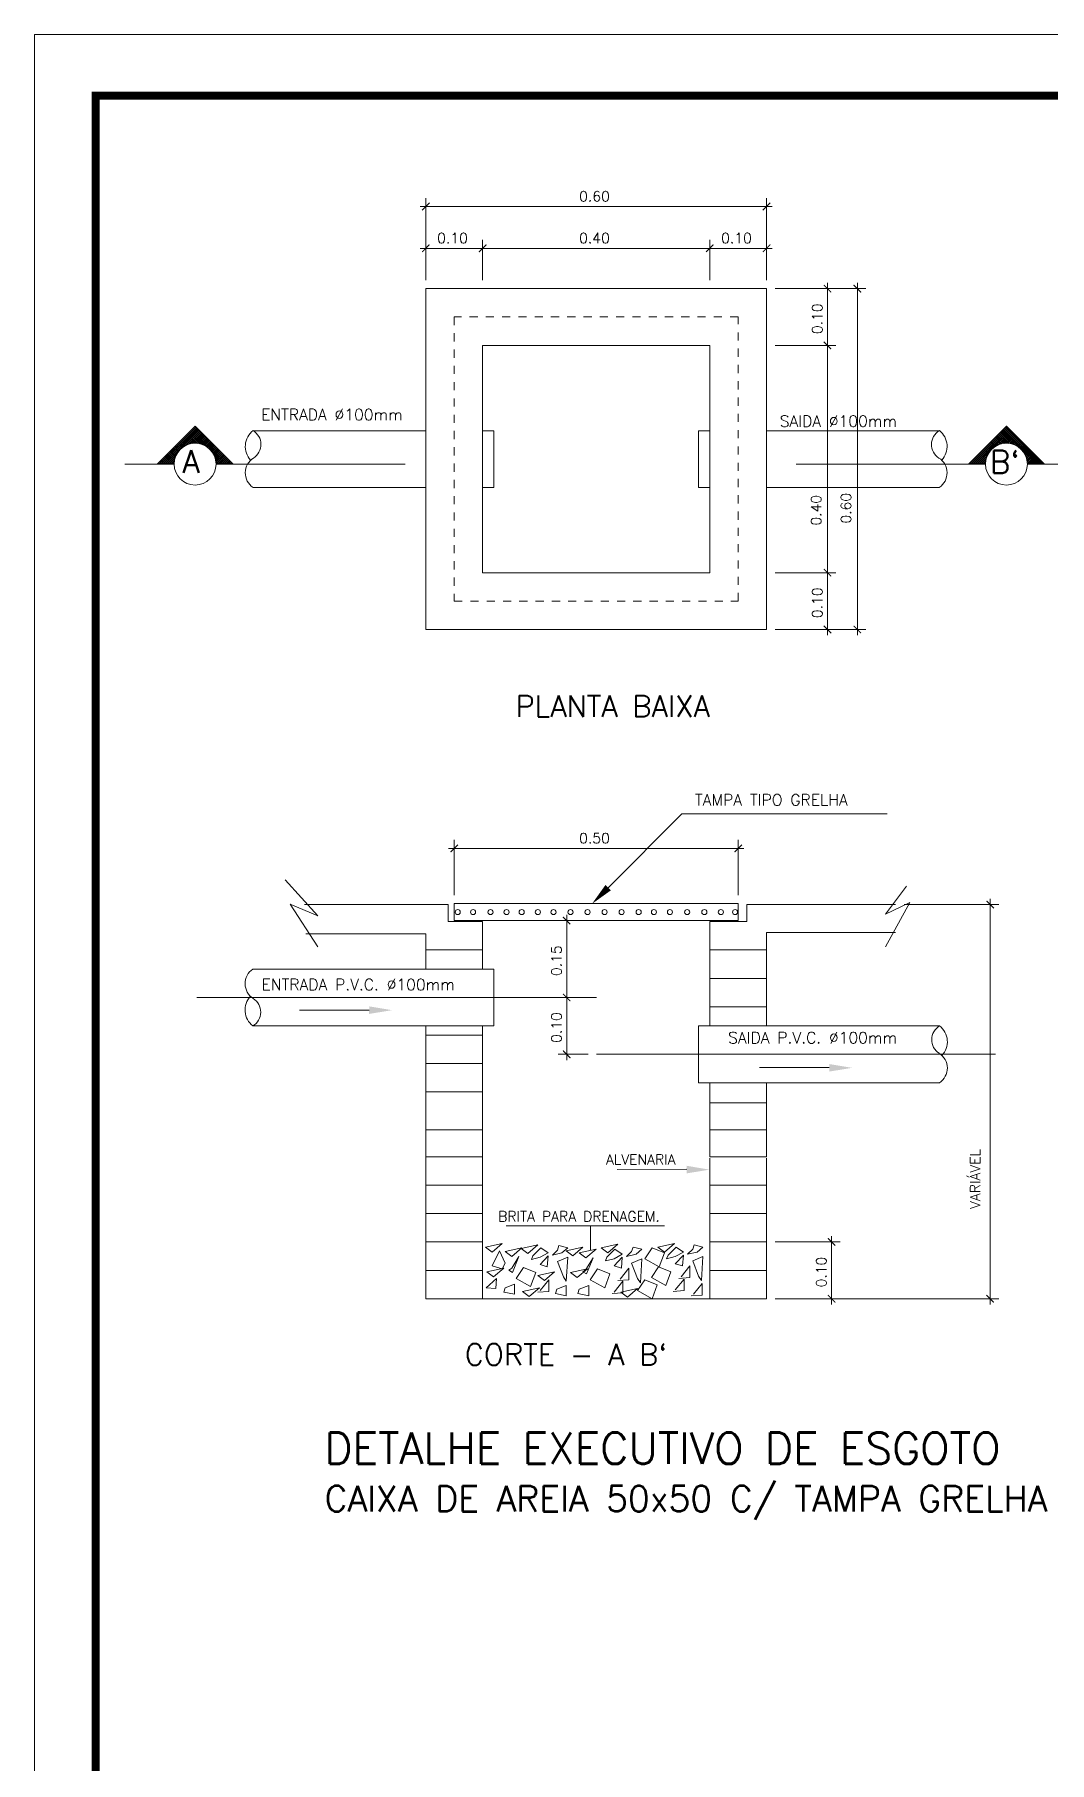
# Model space of a CAD drawing. Header units: millimetres. Extents: x 1345 to 2117, y 1214 to 1365.
# Drawn here: x 1698.3 to 1710.77, y 1275.12 to 1296.34 of the extents above; entities that cross this region are included whole.
import ezdxf
from ezdxf.enums import TextEntityAlignment as Align

# ---------------------------------------------------------------- set-up
doc = ezdxf.new("R2010")
doc.units = ezdxf.units.MM
doc.header["$LTSCALE"] = 0.5
doc.linetypes.add('CENTER2', pattern=[28.575, 19.05, -3.175, 3.175, -3.175])
doc.linetypes.add('HIDDEN', pattern=[0.375, 0.25, -0.125])
for name, color, linetype in [('02', 2, 'Continuous'), ('DETALLHES_CAIXAS', 6, 'Continuous'), ('TXT_0', 7, 'Continuous'), ('TXT_1', 3, 'Continuous'), ('TXT_2', 6, 'Continuous')]:
    doc.layers.add(name, color=color, linetype=linetype)
doc.styles.add('ADITIVOCAD', font='ROMANS.shx')
doc.styles.add('ROMANS', font='romans', dxfattribs={"height": 0.1})

# ---------------------------------------------------------------- blocks, each defined once
blk = doc.blocks.new('*X64')
at = {"color": 0}
for p, q in [((101.59, 65.457), (101.923, 65.79)), ((101.608, 65.457), (101.932, 65.781)), ((101.626, 65.457), (101.941, 65.772)), ((101.643, 65.457), (101.95, 65.763)), ((101.661, 65.457), (101.958, 65.755)), ((101.892, 65.639), (101.831, 65.701)), ((101.908, 65.641), (101.84, 65.709)), ((101.847, 65.626), (101.967, 65.746)), ((101.925, 65.641), (101.848, 65.718)), ((101.944, 65.64), (101.857, 65.727)), ((101.966, 65.636), (101.866, 65.736)), ((101.874, 65.635), (101.976, 65.737)), ((101.993, 65.627), (101.875, 65.745)), ((102.035, 65.602), (101.884, 65.754)), ((102.198, 65.457), (101.893, 65.762)), ((101.897, 65.64), (101.985, 65.728)), ((102.216, 65.457), (101.901, 65.771)), ((102.233, 65.457), (101.91, 65.78)), ((101.916, 65.641), (101.994, 65.719)), ((102.251, 65.457), (101.919, 65.789)), ((101.933, 65.641), (102.003, 65.71)), ((101.949, 65.639), (102.011, 65.702)), ((101.964, 65.636), (102.02, 65.693)), ((101.738, 65.475), (101.672, 65.541)), ((101.74, 65.49), (101.68, 65.55)), ((101.744, 65.505), (101.689, 65.559)), ((101.748, 65.518), (101.698, 65.568)), ((101.753, 65.531), (101.707, 65.577)), ((101.759, 65.543), (101.716, 65.586)), ((101.765, 65.554), (101.725, 65.594)), ((101.772, 65.565), (101.733, 65.603)), ((101.78, 65.575), (101.742, 65.612)), ((101.788, 65.584), (101.751, 65.621)), ((101.797, 65.593), (101.76, 65.63)), ((101.807, 65.601), (101.769, 65.639)), ((101.817, 65.609), (101.778, 65.648)), ((101.827, 65.615), (101.787, 65.656)), ((101.839, 65.622), (101.795, 65.665)), ((101.851, 65.627), (101.804, 65.674)), ((101.864, 65.632), (101.813, 65.683)), ((101.878, 65.636), (101.822, 65.692)), ((101.978, 65.633), (102.029, 65.684)), ((101.991, 65.628), (102.038, 65.675)), ((102.003, 65.622), (102.047, 65.666)), ((102.015, 65.616), (102.056, 65.657)), ((102.025, 65.609), (102.065, 65.649)), ((102.036, 65.602), (102.073, 65.64)), ((102.045, 65.594), (102.082, 65.631)), ((102.054, 65.585), (102.091, 65.622)), ((102.062, 65.576), (102.1, 65.613)), ((102.18, 65.457), (102.067, 65.571)), ((102.07, 65.566), (102.109, 65.604)), ((102.077, 65.555), (102.118, 65.595)), ((102.084, 65.544), (102.126, 65.587)), ((102.09, 65.532), (102.135, 65.578)), ((102.095, 65.52), (102.144, 65.569)), ((102.099, 65.506), (102.153, 65.56)), ((102.102, 65.492), (102.162, 65.551)), ((102.105, 65.477), (102.171, 65.542)), ((101.597, 65.457), (101.592, 65.462)), ((101.615, 65.457), (101.601, 65.471)), ((101.632, 65.457), (101.61, 65.48)), ((101.65, 65.457), (101.619, 65.488)), ((101.668, 65.457), (101.627, 65.497)), ((101.685, 65.457), (101.636, 65.506)), ((101.703, 65.457), (101.645, 65.515)), ((101.721, 65.457), (101.654, 65.524)), ((101.737, 65.458), (101.663, 65.533)), ((101.679, 65.457), (101.753, 65.531)), ((101.696, 65.457), (101.744, 65.504)), ((101.714, 65.457), (101.739, 65.482)), ((101.732, 65.457), (101.737, 65.463)), ((102.163, 65.457), (102.092, 65.528)), ((102.145, 65.457), (102.1, 65.502)), ((102.127, 65.457), (102.104, 65.48)), ((102.106, 65.46), (102.179, 65.534)), ((102.109, 65.457), (102.106, 65.461)), ((102.121, 65.457), (102.188, 65.525)), ((102.138, 65.457), (102.197, 65.516)), ((102.156, 65.457), (102.206, 65.507)), ((102.174, 65.457), (102.215, 65.498)), ((102.191, 65.457), (102.224, 65.489)), ((102.209, 65.457), (102.232, 65.481)), ((102.227, 65.457), (102.241, 65.472)), ((102.244, 65.457), (102.25, 65.463))]:
    blk.add_line(p, q, dxfattribs=at)

msp = doc.modelspace()

# ---------------------------------------------------------------- linework, layer by layer
at = {"layer": '02', "lineweight": 18}
msp.add_lwpolyline([(1698.302, 1251.788), (1759.502, 1251.788), (1759.502, 1296.338), (1698.302, 1296.338)], close=True, dxfattribs=at)
at = {"layer": '02', "lineweight": 18, "const_width": 0.1}
msp.add_lwpolyline([(1699.052, 1252.538), (1758.752, 1252.538), (1758.752, 1295.588), (1699.052, 1295.588)], close=True, dxfattribs=at)
at = {"layer": 'DETALLHES_CAIXAS', "lineweight": 18}
for p, q in [((1703.109, 1293.218), (1703.109, 1289.033)), ((1707.294, 1293.218), (1703.109, 1293.218)), ((1707.294, 1289.033), (1707.294, 1293.218)), ((1706.597, 1292.521), (1703.806, 1292.521)), ((1703.806, 1292.521), (1703.806, 1289.73)), ((1706.597, 1289.73), (1706.597, 1292.521)), ((1703.806, 1289.73), (1706.597, 1289.73)), ((1703.109, 1289.033), (1707.294, 1289.033)), ((1703.382, 1285.655), (1701.619, 1285.655)), ((1703.382, 1285.655), (1703.382, 1285.447)), ((1707.05, 1285.655), (1708.88, 1285.655)), ((1707.05, 1285.655), (1707.05, 1285.447)), ((1703.806, 1285.447), (1703.382, 1285.447)), ((1703.806, 1285.447), (1703.806, 1284.863)), ((1706.597, 1285.447), (1706.597, 1284.165)), ((1706.597, 1285.447), (1707.05, 1285.447)), ((1703.109, 1285.295), (1701.634, 1285.295)), ((1703.109, 1285.295), (1703.109, 1284.863)), ((1707.294, 1285.312), (1707.294, 1284.165)), ((1707.294, 1285.312), (1708.88, 1285.312)), ((1703.109, 1285.098), (1703.806, 1285.098)), ((1706.597, 1285.098), (1707.294, 1285.098)), ((1706.597, 1284.749), (1707.294, 1284.749)), ((1706.597, 1284.4), (1707.294, 1284.4)), ((1703.109, 1284.165), (1703.109, 1282.558)), ((1703.806, 1284.165), (1703.806, 1282.558)), ((1703.109, 1284.051), (1703.806, 1284.051)), ((1703.109, 1283.703), (1703.806, 1283.703)), ((1706.597, 1283.467), (1706.597, 1282.558)), ((1707.294, 1283.467), (1707.294, 1282.558)), ((1703.109, 1283.354), (1703.806, 1283.354)), ((1706.597, 1283.22), (1707.294, 1283.22)), ((1703.109, 1282.889), (1703.806, 1282.889)), ((1706.597, 1282.889), (1707.294, 1282.889)), ((1703.109, 1282.558), (1703.109, 1280.814)), ((1703.109, 1282.558), (1703.806, 1282.558)), ((1703.806, 1282.558), (1703.806, 1280.814)), ((1706.597, 1282.558), (1707.294, 1282.558)), ((1706.597, 1282.54), (1706.597, 1280.814)), ((1707.294, 1282.54), (1707.294, 1280.814)), ((1703.109, 1282.21), (1703.806, 1282.21)), ((1706.597, 1282.21), (1707.294, 1282.21)), ((1703.109, 1281.861), (1703.806, 1281.861)), ((1706.597, 1281.861), (1707.294, 1281.861)), ((1703.109, 1281.512), (1703.806, 1281.512)), ((1706.597, 1281.512), (1707.294, 1281.512)), ((1703.109, 1281.163), (1703.806, 1281.163)), ((1706.597, 1281.163), (1707.294, 1281.163)), ((1703.109, 1280.814), (1703.806, 1280.814)), ((1706.597, 1280.814), (1707.294, 1280.814))]:
    msp.add_line(p, q, dxfattribs=at)
at = {"layer": 'TXT_0', "linetype": 'ByBlock', "lineweight": 18}
for p, q in [((1703.109, 1293.323), (1703.109, 1294.331)), ((1707.294, 1293.323), (1707.294, 1294.331)), ((1703.039, 1294.226), (1707.364, 1294.226)), ((1703.039, 1293.713), (1703.876, 1293.713)), ((1703.109, 1293.323), (1703.109, 1293.818)), ((1703.736, 1293.713), (1706.667, 1293.713)), ((1703.806, 1293.323), (1703.806, 1293.818)), ((1703.806, 1293.323), (1703.806, 1293.818)), ((1706.527, 1293.713), (1707.364, 1293.713)), ((1706.597, 1293.323), (1706.597, 1293.818)), ((1706.597, 1293.323), (1706.597, 1293.818)), ((1707.294, 1293.323), (1707.294, 1293.818)), ((1707.399, 1293.218), (1708.514, 1293.218)), ((1707.399, 1293.218), (1708.147, 1293.218)), ((1708.043, 1292.451), (1708.043, 1293.288)), ((1708.41, 1288.963), (1708.41, 1293.288)), ((1708.043, 1289.66), (1708.043, 1292.591)), ((1707.399, 1292.521), (1708.147, 1292.521)), ((1707.399, 1292.521), (1708.147, 1292.521)), ((1708.043, 1288.963), (1708.043, 1289.8)), ((1707.399, 1289.73), (1708.147, 1289.73)), ((1707.399, 1289.73), (1708.147, 1289.73)), ((1707.399, 1289.033), (1708.514, 1289.033)), ((1707.399, 1289.033), (1708.147, 1289.033)), ((1703.457, 1285.772), (1703.457, 1286.449)), ((1706.946, 1285.772), (1706.946, 1286.449)), ((1703.388, 1286.345), (1707.015, 1286.345)), ((1708.985, 1285.655), (1710.146, 1285.655)), ((1710.041, 1280.745), (1710.041, 1285.725)), ((1705.097, 1285.458), (1704.734, 1285.458)), ((1704.839, 1284.444), (1704.839, 1285.528)), ((1705.101, 1284.514), (1704.734, 1284.514)), ((1705.101, 1284.514), (1704.734, 1284.514)), ((1704.839, 1283.746), (1704.839, 1284.584)), ((1705.101, 1283.816), (1704.734, 1283.816)), ((1708.092, 1280.745), (1708.092, 1281.582)), ((1707.399, 1281.512), (1708.197, 1281.512)), ((1707.399, 1280.814), (1710.146, 1280.814)), ((1707.399, 1280.814), (1708.197, 1280.814))]:
    msp.add_line(p, q, dxfattribs=at)
at = {"layer": 'TXT_0', "linetype": 'HIDDEN', "lineweight": 18, "ltscale": 0.5}
for p, q in [((1706.946, 1292.87), (1703.457, 1292.87)), ((1703.457, 1292.87), (1703.457, 1289.381)), ((1706.946, 1289.381), (1706.946, 1292.87)), ((1703.457, 1289.381), (1706.946, 1289.381))]:
    msp.add_line(p, q, dxfattribs=at)
at = {"layer": 'TXT_0', "lineweight": 18}
for p, q in [((1703.109, 1291.474), (1700.986, 1291.474)), ((1703.946, 1291.474), (1703.806, 1291.474)), ((1703.946, 1291.474), (1703.946, 1290.777)), ((1706.457, 1291.474), (1706.457, 1290.777)), ((1706.457, 1291.474), (1706.597, 1291.474)), ((1707.294, 1291.474), (1709.417, 1291.474)), ((1703.109, 1290.777), (1700.986, 1290.777)), ((1703.946, 1290.777), (1703.806, 1290.777)), ((1706.457, 1290.777), (1706.597, 1290.777)), ((1707.294, 1290.777), (1709.417, 1290.777)), ((1705.348, 1285.862), (1706.255, 1286.768)), ((1706.255, 1286.768), (1708.774, 1286.768)), ((1701.38, 1285.96), (1701.783, 1285.518)), ((1709.015, 1285.88), (1708.754, 1285.538)), ((1701.441, 1285.659), (1701.783, 1285.136)), ((1701.783, 1285.518), (1701.441, 1285.659)), ((1703.457, 1285.667), (1706.946, 1285.667)), ((1703.457, 1285.667), (1703.457, 1285.458)), ((1706.946, 1285.667), (1706.946, 1285.458)), ((1709.056, 1285.679), (1708.754, 1285.136)), ((1708.754, 1285.538), (1709.056, 1285.679)), ((1703.457, 1285.458), (1706.946, 1285.458)), ((1703.946, 1284.863), (1700.983, 1284.863)), ((1703.946, 1284.863), (1703.946, 1284.165)), ((1702.412, 1284.358), (1701.558, 1284.359)), ((1703.946, 1284.165), (1700.983, 1284.165)), ((1706.457, 1284.165), (1709.42, 1284.165)), ((1706.457, 1283.467), (1706.457, 1284.165)), ((1708.064, 1283.655), (1707.209, 1283.653)), ((1706.457, 1283.467), (1709.42, 1283.467)), ((1706.314, 1282.405), (1705.46, 1282.403)), ((1704.097, 1281.71), (1706.042, 1281.71)), ((1705.132, 1281.71), (1705.132, 1281.416)), ((1703.842, 1281.449), (1704.048, 1281.494)), ((1703.922, 1281.387), (1703.842, 1281.449)), ((1704.048, 1281.494), (1703.922, 1281.387)), ((1703.922, 1281.217), (1704.012, 1281.405)), ((1704.012, 1281.405), (1704.083, 1281.253)), ((1704.083, 1281.396), (1704.289, 1281.44)), ((1704.164, 1281.333), (1704.083, 1281.396)), ((1704.289, 1281.44), (1704.164, 1281.333)), ((1704.164, 1281.19), (1704.253, 1281.333)), ((1704.253, 1281.333), (1704.173, 1281.137)), ((1704.28, 1281.431), (1704.485, 1281.476)), ((1704.36, 1281.369), (1704.28, 1281.431)), ((1704.485, 1281.476), (1704.36, 1281.369)), ((1704.405, 1281.297), (1704.423, 1281.342)), ((1704.512, 1281.324), (1704.405, 1281.297)), ((1704.423, 1281.342), (1704.521, 1281.44)), ((1704.61, 1281.378), (1704.512, 1281.324)), ((1704.512, 1281.235), (1704.61, 1281.342)), ((1704.521, 1281.44), (1704.61, 1281.378)), ((1704.61, 1281.342), (1704.601, 1281.208)), ((1704.664, 1281.351), (1704.726, 1281.413)), ((1704.78, 1281.378), (1704.664, 1281.351)), ((1704.726, 1281.413), (1704.744, 1281.467)), ((1704.851, 1281.324), (1704.726, 1281.271)), ((1704.744, 1281.467), (1704.851, 1281.44)), ((1704.851, 1281.44), (1704.78, 1281.378)), ((1704.834, 1281.405), (1705.039, 1281.449)), ((1704.914, 1281.342), (1704.834, 1281.405)), ((1704.834, 1281.03), (1704.851, 1281.324)), ((1705.039, 1281.449), (1704.914, 1281.342)), ((1704.994, 1281.378), (1705.2, 1281.422)), ((1705.075, 1281.315), (1704.994, 1281.378)), ((1705.2, 1281.422), (1705.075, 1281.315)), ((1705.075, 1281.172), (1705.164, 1281.315)), ((1705.164, 1281.315), (1705.084, 1281.119)), ((1705.262, 1281.44), (1705.468, 1281.485)), ((1705.343, 1281.378), (1705.262, 1281.44)), ((1705.316, 1281.28), (1705.334, 1281.324)), ((1705.334, 1281.324), (1705.432, 1281.422)), ((1705.468, 1281.485), (1705.343, 1281.378)), ((1705.521, 1281.36), (1705.423, 1281.306)), ((1705.423, 1281.217), (1705.521, 1281.324)), ((1705.432, 1281.422), (1705.521, 1281.36)), ((1705.521, 1281.324), (1705.512, 1281.19)), ((1705.575, 1281.333), (1705.637, 1281.396)), ((1705.691, 1281.36), (1705.575, 1281.333)), ((1705.637, 1281.396), (1705.655, 1281.449)), ((1705.655, 1281.449), (1705.763, 1281.422)), ((1705.763, 1281.422), (1705.691, 1281.36)), ((1705.798, 1281.306), (1705.888, 1281.44)), ((1705.888, 1281.44), (1706.039, 1281.378)), ((1705.959, 1281.449), (1706.164, 1281.494)), ((1706.039, 1281.387), (1705.959, 1281.449)), ((1706.039, 1281.378), (1705.977, 1281.208)), ((1706.164, 1281.494), (1706.039, 1281.387)), ((1706.066, 1281.306), (1706.084, 1281.351)), ((1706.173, 1281.333), (1706.066, 1281.306)), ((1706.084, 1281.351), (1706.182, 1281.449)), ((1706.272, 1281.387), (1706.173, 1281.333)), ((1706.173, 1281.244), (1706.272, 1281.351)), ((1706.182, 1281.449), (1706.272, 1281.387)), ((1706.272, 1281.351), (1706.263, 1281.217)), ((1706.325, 1281.36), (1706.388, 1281.422)), ((1706.441, 1281.387), (1706.325, 1281.36)), ((1706.388, 1281.422), (1706.406, 1281.476)), ((1706.513, 1281.333), (1706.388, 1281.28)), ((1706.406, 1281.476), (1706.513, 1281.449)), ((1706.513, 1281.449), (1706.441, 1281.387)), ((1706.495, 1281.039), (1706.513, 1281.333)), ((1703.86, 1281.146), (1704.065, 1281.19)), ((1703.94, 1281.083), (1703.86, 1281.146)), ((1704.048, 1281.181), (1703.922, 1281.217)), ((1704.065, 1281.19), (1703.94, 1281.083)), ((1704.083, 1281.253), (1704.048, 1281.181)), ((1704.128, 1281.164), (1704.164, 1281.19)), ((1704.173, 1281.137), (1704.128, 1281.164)), ((1704.217, 1281.065), (1704.307, 1281.199)), ((1704.307, 1281.199), (1704.458, 1281.137)), ((1704.458, 1281.137), (1704.396, 1280.967)), ((1704.485, 1281.101), (1704.691, 1281.146)), ((1704.566, 1281.039), (1704.485, 1281.101)), ((1704.601, 1281.208), (1704.512, 1281.235)), ((1704.691, 1281.146), (1704.566, 1281.039)), ((1704.726, 1281.271), (1704.798, 1281.083)), ((1704.887, 1281.137), (1705.093, 1281.181)), ((1704.968, 1281.074), (1704.887, 1281.137)), ((1705.093, 1281.181), (1704.968, 1281.074)), ((1705.039, 1281.146), (1705.075, 1281.172)), ((1705.084, 1281.119), (1705.039, 1281.146)), ((1705.128, 1281.047), (1705.218, 1281.181)), ((1705.218, 1281.181), (1705.369, 1281.119)), ((1705.369, 1281.119), (1705.307, 1280.949)), ((1705.423, 1281.306), (1705.316, 1281.28)), ((1705.512, 1281.19), (1705.423, 1281.217)), ((1705.495, 1281.056), (1705.602, 1281.19)), ((1705.602, 1281.19), (1705.602, 1281.047)), ((1705.763, 1281.306), (1705.637, 1281.253)), ((1705.637, 1281.253), (1705.709, 1281.065)), ((1705.745, 1281.012), (1705.763, 1281.306)), ((1705.977, 1281.208), (1705.798, 1281.306)), ((1705.879, 1281.074), (1705.968, 1281.208)), ((1705.968, 1281.208), (1706.12, 1281.146)), ((1706.12, 1281.146), (1706.057, 1280.976)), ((1706.263, 1281.217), (1706.173, 1281.244)), ((1706.245, 1281.083), (1706.352, 1281.217)), ((1706.352, 1281.217), (1706.352, 1281.074)), ((1706.388, 1281.28), (1706.459, 1281.092)), ((1703.851, 1280.949), (1703.976, 1281.065)), ((1703.967, 1280.94), (1703.851, 1280.949)), ((1703.976, 1281.065), (1703.967, 1280.94)), ((1704.065, 1280.896), (1704.083, 1280.949)), ((1704.199, 1280.869), (1704.065, 1280.896)), ((1704.083, 1280.949), (1704.199, 1280.994)), ((1704.199, 1280.994), (1704.199, 1280.869)), ((1704.396, 1280.967), (1704.217, 1281.065)), ((1704.298, 1280.905), (1704.503, 1280.949)), ((1704.378, 1280.842), (1704.298, 1280.905)), ((1704.503, 1280.949), (1704.378, 1280.842)), ((1704.619, 1280.905), (1704.485, 1280.896)), ((1704.512, 1280.914), (1704.619, 1281.047)), ((1704.619, 1281.047), (1704.619, 1280.905)), ((1704.7, 1280.878), (1704.717, 1280.931)), ((1704.717, 1280.931), (1704.834, 1280.976)), ((1704.798, 1281.083), (1704.834, 1281.03)), ((1704.834, 1280.976), (1704.834, 1280.851)), ((1704.976, 1280.878), (1704.994, 1280.931)), ((1704.994, 1280.931), (1705.11, 1280.976)), ((1705.11, 1280.976), (1705.11, 1280.851)), ((1705.307, 1280.949), (1705.128, 1281.047)), ((1705.53, 1280.887), (1705.396, 1280.878)), ((1705.423, 1280.896), (1705.53, 1281.03)), ((1705.602, 1281.047), (1705.468, 1281.039)), ((1705.503, 1280.896), (1705.709, 1280.94)), ((1705.584, 1280.833), (1705.503, 1280.896)), ((1705.53, 1281.03), (1705.53, 1280.887)), ((1705.709, 1280.94), (1705.584, 1280.833)), ((1705.709, 1281.065), (1705.745, 1281.012)), ((1705.709, 1280.914), (1705.798, 1281.047)), ((1705.888, 1280.815), (1705.709, 1280.914)), ((1705.798, 1281.047), (1705.95, 1280.985)), ((1706.057, 1280.976), (1705.879, 1281.074)), ((1705.95, 1280.985), (1705.888, 1280.815)), ((1706.281, 1280.914), (1706.147, 1280.905)), ((1706.173, 1280.923), (1706.281, 1281.056)), ((1706.352, 1281.074), (1706.218, 1281.065)), ((1706.281, 1281.056), (1706.281, 1280.914)), ((1706.397, 1280.869), (1706.504, 1281.003)), ((1706.459, 1281.092), (1706.495, 1281.039)), ((1706.504, 1281.003), (1706.504, 1280.86)), ((1703.806, 1280.814), (1706.597, 1280.814)), ((1704.834, 1280.851), (1704.7, 1280.878)), ((1705.11, 1280.851), (1704.976, 1280.878)), ((1706.504, 1280.86), (1706.37, 1280.851))]:
    msp.add_line(p, q, dxfattribs=at)
at = {"layer": 'TXT_0', "linetype": 'CENTER2', "lineweight": 18}
for p, q in [((1700.297, 1284.514), (1705.206, 1284.514)), ((1710.106, 1283.816), (1705.206, 1283.816))]:
    msp.add_line(p, q, dxfattribs=at)
at = {"layer": 'TXT_0', "linetype": 'ByBlock', "lineweight": 18, "const_width": 0.0136}
for points in [[(1703.154, 1294.272), (1703.063, 1294.181)], [(1707.249, 1294.181), (1707.34, 1294.272)], [(1703.154, 1293.759), (1703.063, 1293.668)], [(1703.761, 1293.668), (1703.852, 1293.759)], [(1703.852, 1293.759), (1703.761, 1293.668)], [(1706.642, 1293.759), (1706.551, 1293.668)], [(1706.551, 1293.668), (1706.642, 1293.759)], [(1707.249, 1293.668), (1707.34, 1293.759)], [(1708.088, 1293.173), (1707.997, 1293.264)], [(1708.455, 1293.173), (1708.364, 1293.264)], [(1707.997, 1292.566), (1708.088, 1292.475)], [(1708.088, 1292.475), (1707.997, 1292.566)], [(1708.088, 1289.685), (1707.997, 1289.776)], [(1707.997, 1289.776), (1708.088, 1289.685)], [(1707.997, 1289.078), (1708.088, 1288.987)], [(1708.364, 1289.078), (1708.455, 1288.987)], [(1703.503, 1286.39), (1703.412, 1286.299)], [(1706.9, 1286.299), (1706.991, 1286.39)], [(1710.086, 1285.61), (1709.996, 1285.7)], [(1704.884, 1285.413), (1704.794, 1285.503)], [(1704.794, 1284.559), (1704.884, 1284.468)], [(1704.884, 1284.468), (1704.794, 1284.559)], [(1704.794, 1283.862), (1704.884, 1283.771)], [(1708.138, 1281.467), (1708.047, 1281.557)], [(1708.047, 1280.86), (1708.138, 1280.769)], [(1709.996, 1280.86), (1710.086, 1280.769)]]:
    msp.add_lwpolyline(points, dxfattribs=at)
at = {"layer": 'TXT_0', "lineweight": 18}
for centre, radius, start, end in [((1701.139, 1291.28), 0.248, 128.1461, 222.7189), ((1700.886, 1291.305), 0.197, 302.166, 59.5336), ((1709.517, 1291.305), 0.197, 120.4664, 237.834), ((1709.264, 1291.28), 0.248, 317.2811, 51.8539), ((1701.106, 1290.956), 0.215, 122.166, 236.2528), ((1709.297, 1290.956), 0.215, 303.7472, 57.834), ((1703.5, 1285.563), 0.0314, 0, 180), ((1703.5, 1285.563), 0.0314, 180, 0), ((1703.689, 1285.563), 0.0314, 0, 180), ((1703.689, 1285.563), 0.0314, 180, 0), ((1703.903, 1285.563), 0.0314, 0, 180), ((1703.903, 1285.563), 0.0314, 180, 0), ((1704.1, 1285.563), 0.0314, 0, 180), ((1704.1, 1285.563), 0.0314, 180, 0), ((1704.286, 1285.563), 0.0314, 0, 180), ((1704.286, 1285.563), 0.0314, 180, 0), ((1704.485, 1285.563), 0.0314, 0, 180), ((1704.485, 1285.563), 0.0314, 180, 0), ((1704.677, 1285.563), 0.0314, 0, 180), ((1704.677, 1285.563), 0.0314, 180, 0), ((1704.886, 1285.563), 0.0314, 0, 180), ((1704.886, 1285.563), 0.0314, 180, 0), ((1705.095, 1285.563), 0.0314, 0, 180), ((1705.095, 1285.563), 0.0314, 180, 0), ((1705.305, 1285.563), 0.0314, 0, 180), ((1705.305, 1285.563), 0.0314, 180, 0), ((1705.514, 1285.563), 0.0314, 0, 180), ((1705.514, 1285.563), 0.0314, 180, 0), ((1705.723, 1285.563), 0.0314, 0, 180), ((1705.723, 1285.563), 0.0314, 180, 0), ((1705.911, 1285.563), 0.0314, 0, 180), ((1705.911, 1285.563), 0.0314, 180, 0), ((1706.107, 1285.563), 0.0314, 0, 180), ((1706.107, 1285.563), 0.0314, 180, 0), ((1706.319, 1285.563), 0.0314, 0, 180), ((1706.319, 1285.563), 0.0314, 180, 0), ((1706.53, 1285.563), 0.0314, 0, 180), ((1706.53, 1285.563), 0.0314, 180, 0), ((1706.733, 1285.563), 0.0314, 0, 180), ((1706.733, 1285.563), 0.0314, 180, 0), ((1706.907, 1285.563), 0.0314, 0, 180), ((1706.907, 1285.563), 0.0314, 180, 0), ((1701.103, 1284.684), 0.215, 123.7472, 237.834), ((1701.136, 1284.36), 0.248, 137.2811, 231.8539), ((1700.883, 1284.335), 0.197, 300.4664, 57.834), ((1709.52, 1283.995), 0.197, 120.4664, 237.834), ((1709.267, 1283.97), 0.248, 317.2811, 51.8539), ((1709.3, 1283.646), 0.215, 303.7472, 57.834)]:
    msp.add_arc(centre, radius, start, end, dxfattribs=at)
for points in [[(1705.381, 1285.829), (1705.315, 1285.895), (1705.15, 1285.664)], [(1702.413, 1284.405), (1702.412, 1284.312), (1702.692, 1284.358)], [(1708.064, 1283.697), (1708.064, 1283.604), (1708.343, 1283.65)], [(1706.314, 1282.447), (1706.314, 1282.354), (1706.593, 1282.4)]]:
    msp.add_solid(points, dxfattribs=at)
at = {"layer": 'TXT_1', "lineweight": 18}
for p, q in [((1699.808, 1291.063), (1700.274, 1291.529)), ((1700.274, 1291.529), (1700.74, 1291.063)), ((1710.241, 1291.529), (1709.775, 1291.063)), ((1710.707, 1291.063), (1710.241, 1291.529)), ((1699.808, 1291.063), (1700.017, 1291.063)), ((1700.531, 1291.063), (1700.74, 1291.063)), ((1709.984, 1291.063), (1709.775, 1291.063)), ((1710.707, 1291.063), (1710.498, 1291.063))]:
    msp.add_line(p, q, dxfattribs=at)
for centre in [(1700.274, 1291.063), (1710.241, 1291.063)]:
    msp.add_circle(centre, 0.257, dxfattribs=at)
at = {"layer": 'TXT_2', "linetype": 'CENTER2', "lineweight": 18}
for p, q in [((1699.808, 1291.063), (1699.411, 1291.063)), ((1702.856, 1291.063), (1700.74, 1291.063)), ((1707.659, 1291.063), (1709.775, 1291.063)), ((1710.707, 1291.063), (1711.104, 1291.063))]:
    msp.add_line(p, q, dxfattribs=at)

# ---------------------------------------------------------------- block references
at = {"layer": 'TXT_1', "lineweight": 18}
for p, xscale, yscale, zscale in [((1558.066, 1199.733), 1.395267886588156, 1.395267886588156, 1.395267886588156), ((1852.449, 1199.733), -1.395267886588156, 1.395267886588162, 1.395267886588161)]:
    msp.add_blockref('*X64', p, dxfattribs=dict(at, xscale=xscale, yscale=yscale, zscale=zscale))

# ---------------------------------------------------------------- texts
at = {"layer": 'TXT_0', "lineweight": 18, "style": 'ROMANS'}
for s, p in [('0.60', (1704.992, 1294.289)), ('0.10', (1703.248, 1293.776)), ('0.40', (1704.992, 1293.776)), ('0.10', (1706.736, 1293.776)), ('0.50', (1704.992, 1286.407))]:
    msp.add_text(s, height=0.1256, dxfattribs=at).set_placement(p)
for s, p in [('0.10', (1707.98, 1292.66)), ('0.40', (1707.966, 1290.308)), ('0.60', (1708.333, 1290.333)), ('0.10', (1707.98, 1289.172)), ('0.15', (1704.776, 1284.777)), ('0.10', (1704.776, 1283.956)), ('VARIÁVEL', (1709.919, 1281.916)), ('0.10', (1708.03, 1280.954))]:
    msp.add_text(s, height=0.1256, rotation=90, dxfattribs=at).set_placement(p)
for s, height, p in [('ENTRADA %%C100mm', 0.13953, (1701.085, 1291.671)), ('SAIDA %%C100mm', 0.13953, (1707.456, 1291.591)), ('TAMPA TIPO GRELHA ', 0.13953, (1706.414, 1286.94)), ('ENTRADA P.V.C. %%C100mm', 0.13953, (1701.091, 1284.673)), ('SAIDA P.V.C. %%C100mm', 0.13953, (1706.823, 1284.02)), ('ALVENARIA', 0.1256, (1705.321, 1282.524)), ('BRITA PARA DRENAGEM.', 0.12557, (1703.997, 1281.826))]:
    msp.add_text(s, height=height, dxfattribs=at).set_placement(p, align=Align.MIDDLE_LEFT)
at = {"layer": 'TXT_1', "lineweight": 18, "style": 'ADITIVOCAD'}
for s, height, p in [('A', 0.279, (1700.226, 1291.097)), ('B`', 0.2791, (1710.223, 1291.09)), ('PLANTA BAIXA', 0.26161, (1705.404, 1288.091)), ('CORTE - A B`', 0.26161, (1704.831, 1280.129))]:
    msp.add_text(s, height=height, dxfattribs=at).set_placement(p, align=Align.MIDDLE)
at = {"layer": 'TXT_2', "lineweight": 18, "style": 'ADITIVOCAD'}
for s, height, p in [('DETALHE EXECUTIVO DE ESGOTO', 0.3837, (1701.864, 1278.787)), ('CAIXA DE AREIA 50x50 C/ TAMPA GRELHA', 0.31394, (1701.864, 1278.204))]:
    msp.add_text(s, height=height, dxfattribs=at).set_placement(p)

doc.saveas('drawing.dxf')
